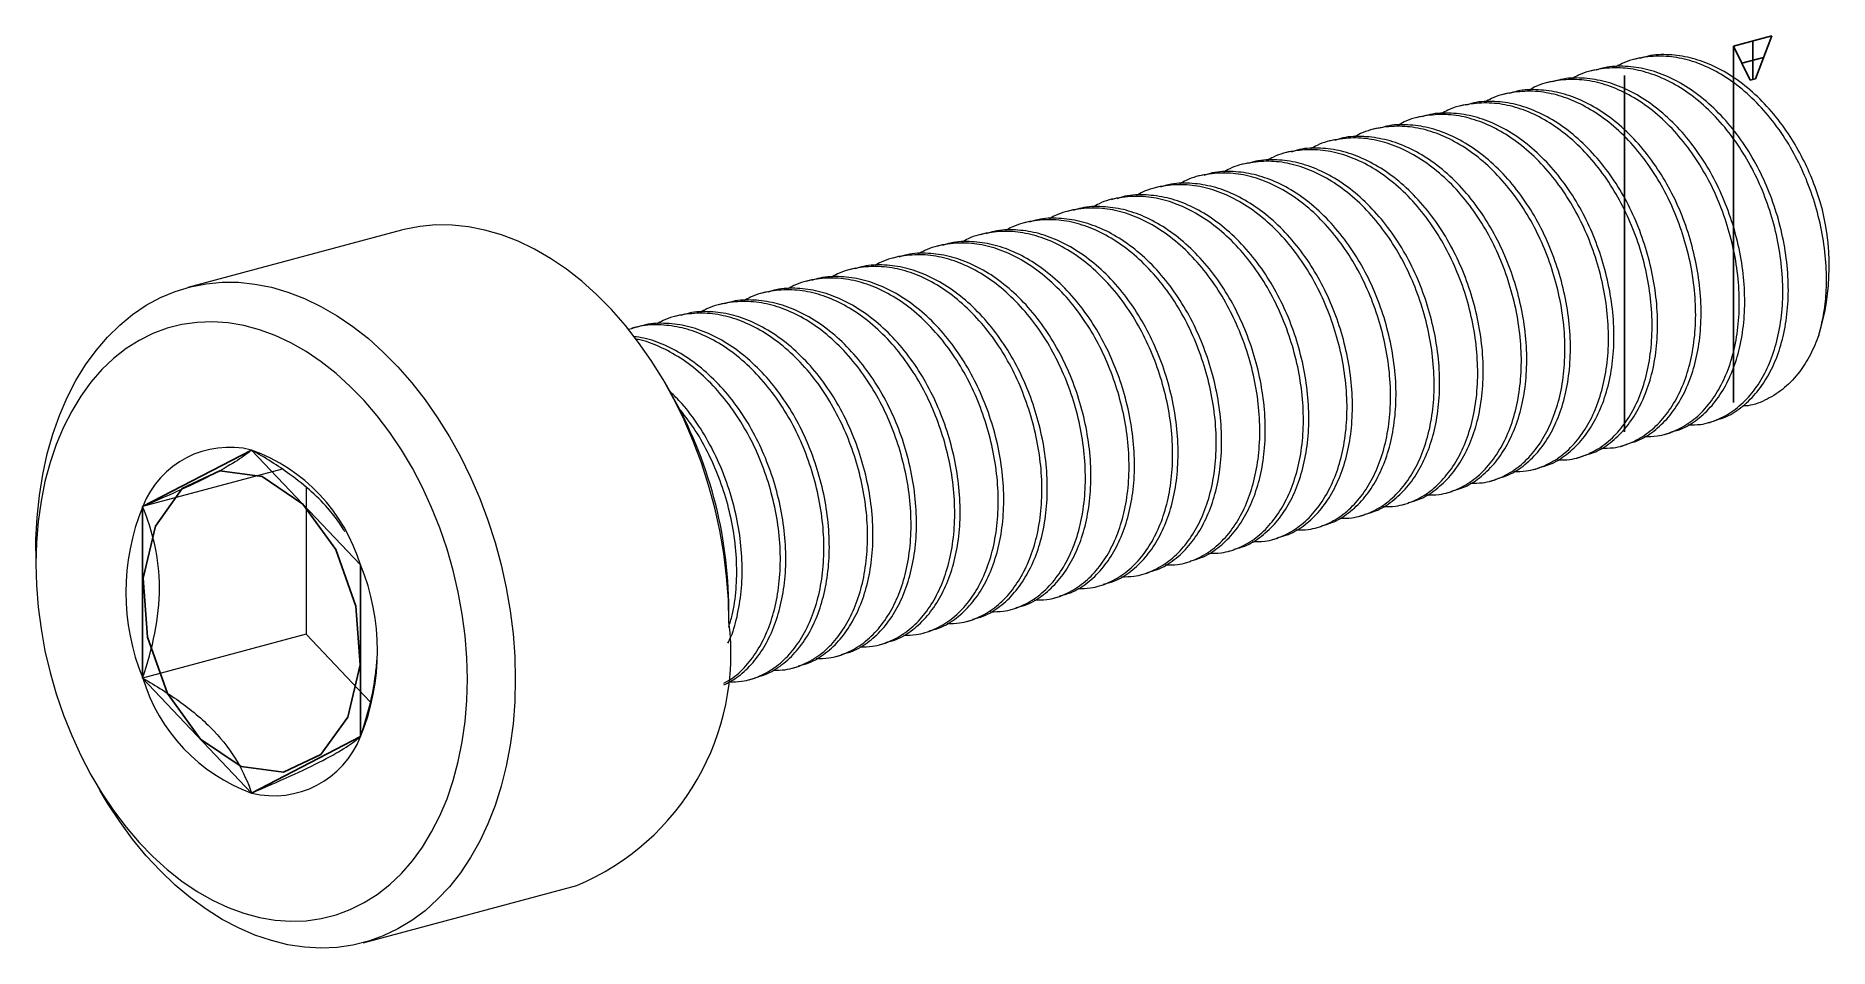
# Model space of a CAD drawing. Header units: millimetres. Extents: x -13.8 to 0.8, y -5.9 to 1.5.
import ezdxf

# ---------------------------------------------------------------- set-up
doc = ezdxf.new("R2010")
doc.units = ezdxf.units.MM
doc.linetypes.add('CENTERX2', pattern=[20.32, 12.7, -2.54, 2.54, -2.54])

msp = doc.modelspace()

# ---------------------------------------------------------------- linework, layer by layer
at = {"color": 7, "linetype": 'Continuous'}
for p, q in [((0.309, 1.528), (0, 1.445)), ((0.309, 1.528), (0.177, 1.18)), ((0.133, 1.168), (0, 1.445)), ((0.177, 1.18), (0.133, 1.168)), ((-12.021, -1.83), (-12.905, -2.288)), ((-11.137, -2.762), (-12.021, -1.83)), ((-12.905, -2.288), (-12.905, -3.679)), ((-11.137, -4.153), (-11.137, -2.762)), ((-12.905, -3.679), (-12.021, -4.611)), ((-12.021, -4.611), (-11.137, -4.153))]:
    msp.add_line(p, q, dxfattribs=at)
at = {"color": 7, "linetype": 'CENTERX2'}
for p, q in [((0.155, 1.487), (0.155, 1.174)), ((0, 1.445), (0, -1.445)), ((0.243, 1.354), (0.066, 1.306)), ((-0.884, 1.208), (-0.884, -1.682))]:
    msp.add_line(p, q, dxfattribs=at)
at = {"color": 7, "linetype": 'Continuous', "lineweight": 15}
for p, q in [((-0.762, 1.349), (-0.807, 1.337)), ((-1.116, 1.254), (-1.16, 1.242)), ((-1.823, 1.064), (-1.867, 1.053)), ((-1.47, 1.159), (-1.514, 1.147)), ((-2.53, 0.875), (-2.574, 0.863)), ((-2.177, 0.97), (-2.221, 0.958)), ((-2.884, 0.78), (-2.928, 0.768)), ((-3.591, 0.591), (-3.635, 0.579)), ((-3.237, 0.686), (-3.282, 0.674)), ((-3.944, 0.496), (-3.989, 0.484)), ((-4.652, 0.307), (-4.696, 0.295)), ((-4.298, 0.401), (-4.342, 0.39)), ((-5.005, 0.212), (-5.049, 0.2)), ((-5.712, 0.023), (-5.756, 0.011)), ((-5.359, 0.117), (-5.403, 0.105)), ((-10.806, -0.048), (-12.538, -0.512)), ((-6.066, -0.072), (-6.11, -0.084)), ((-6.773, -0.262), (-6.817, -0.273)), ((-6.419, -0.167), (-6.464, -0.179)), ((-7.126, -0.356), (-7.171, -0.368)), ((-7.834, -0.546), (-7.878, -0.558)), ((-7.48, -0.451), (-7.524, -0.463)), ((-8.187, -0.641), (-8.231, -0.652)), ((-8.894, -0.83), (-8.938, -0.842)), ((-8.541, -0.735), (-8.585, -0.747)), ((-8.618, -1.371), (-8.67, -1.281)), ((-0.207, -1.608), (-0.163, -1.597)), ((-0.561, -1.703), (-0.516, -1.691)), ((-1.268, -1.893), (-1.224, -1.881)), ((-0.914, -1.798), (-0.87, -1.786)), ((-11.773, -1.985), (-12.905, -2.288)), ((-1.621, -1.987), (-1.577, -1.975)), ((-11.579, -2.134), (-11.579, -3.324)), ((-2.328, -2.177), (-2.284, -2.165)), ((-1.975, -2.082), (-1.931, -2.07)), ((-2.682, -2.271), (-2.638, -2.26)), ((-3.389, -2.461), (-3.345, -2.449)), ((-3.036, -2.366), (-2.991, -2.354)), ((-3.743, -2.556), (-3.698, -2.544)), ((-13.771, -2.647), (-13.771, -2.752)), ((-4.45, -2.745), (-4.406, -2.733)), ((-4.096, -2.65), (-4.052, -2.638)), ((-4.803, -2.84), (-4.759, -2.828)), ((-5.51, -3.029), (-5.466, -3.017)), ((-5.157, -2.934), (-5.113, -2.923)), ((-8.149, -3.225), (-8.149, -3.121)), ((-5.864, -3.124), (-5.82, -3.112)), ((-11.579, -3.324), (-12.905, -3.679)), ((-11.579, -3.324), (-11.059, -3.872)), ((-6.571, -3.313), (-6.527, -3.302)), ((-6.217, -3.219), (-6.173, -3.207)), ((-6.925, -3.408), (-6.88, -3.396)), ((-7.632, -3.598), (-7.588, -3.586)), ((-7.278, -3.503), (-7.234, -3.491)), ((-7.985, -3.692), (-7.941, -3.68)), ((-13.302, -4.502), (-13.25, -4.592)), ((-11.115, -5.825), (-9.382, -5.361))]:
    msp.add_line(p, q, dxfattribs=at)
at = {"color": 7, "linetype": 'Continuous', "lineweight": 15, "flags": 128}
for points in [[(-8.149, -3.225), (-8.154, -3.041), (-8.168, -2.856), (-8.191, -2.669), (-8.223, -2.483), (-8.264, -2.298), (-8.314, -2.115), (-8.372, -1.934), (-8.439, -1.758), (-8.513, -1.585), (-8.595, -1.418), (-8.684, -1.258), (-8.78, -1.104), (-8.882, -0.958), (-8.989, -0.82), (-9.102, -0.691), (-9.22, -0.571), (-9.342, -0.462), (-9.468, -0.364), (-9.596, -0.277), (-9.727, -0.201), (-9.86, -0.137), (-9.993, -0.085), (-10.128, -0.046), (-10.262, -0.02), (-10.395, -0.006), (-10.527, -0.005), (-10.656, -0.017), (-10.783, -0.042), (-10.806, -0.048)], [(-13.771, -2.647), (-13.77, -2.556), (-13.76, -2.376), (-13.742, -2.2), (-13.714, -2.029), (-13.678, -1.862), (-13.632, -1.702), (-13.578, -1.549), (-13.516, -1.404), (-13.446, -1.267), (-13.367, -1.14), (-13.282, -1.022), (-13.189, -0.914), (-13.091, -0.817), (-12.986, -0.731), (-12.875, -0.656), (-12.76, -0.594), (-12.64, -0.544), (-12.516, -0.506), (-12.389, -0.482), (-12.259, -0.469), (-12.127, -0.47), (-11.994, -0.484), (-11.86, -0.51), (-11.726, -0.549), (-11.592, -0.601), (-11.459, -0.665), (-11.328, -0.741), (-11.2, -0.828), (-11.074, -0.926), (-10.953, -1.036), (-10.835, -1.155), (-10.722, -1.284), (-10.614, -1.422), (-10.512, -1.568), (-10.416, -1.722), (-10.327, -1.883), (-10.245, -2.05), (-10.171, -2.222), (-10.105, -2.398), (-10.046, -2.579), (-9.997, -2.762), (-9.956, -2.947), (-9.923, -3.133), (-9.9, -3.32), (-9.886, -3.505), (-9.882, -3.689), (-9.882, -3.689)], [(-10.271, -3.689), (-10.275, -3.514), (-10.289, -3.337), (-10.313, -3.16), (-10.345, -2.983), (-10.386, -2.807), (-10.436, -2.633), (-10.495, -2.462), (-10.561, -2.296), (-10.636, -2.134), (-10.717, -1.978), (-10.806, -1.829), (-10.901, -1.688), (-11.003, -1.554), (-11.109, -1.429), (-11.221, -1.314), (-11.336, -1.209), (-11.456, -1.115), (-11.578, -1.032), (-11.703, -0.961), (-11.829, -0.902), (-11.957, -0.855), (-12.085, -0.82), (-12.212, -0.799), (-12.339, -0.79), (-12.463, -0.795), (-12.586, -0.812), (-12.705, -0.843), (-12.821, -0.885), (-12.933, -0.941), (-13.039, -1.008), (-13.14, -1.088), (-13.236, -1.178), (-13.324, -1.28), (-13.406, -1.392), (-13.48, -1.514), (-13.547, -1.645), (-13.605, -1.784), (-13.655, -1.931), (-13.697, -2.085), (-13.729, -2.244), (-13.752, -2.409), (-13.766, -2.579), (-13.771, -2.752), (-13.766, -2.927), (-13.752, -3.104), (-13.729, -3.281), (-13.697, -3.458), (-13.655, -3.634), (-13.605, -3.808), (-13.547, -3.979), (-13.48, -4.145), (-13.406, -4.307), (-13.324, -4.463), (-13.236, -4.612), (-13.14, -4.753), (-13.039, -4.887), (-12.933, -5.012), (-12.821, -5.127), (-12.705, -5.232), (-12.586, -5.326), (-12.463, -5.409), (-12.339, -5.48), (-12.212, -5.539), (-12.085, -5.586), (-11.957, -5.621), (-11.829, -5.642), (-11.703, -5.651), (-11.578, -5.646), (-11.456, -5.629), (-11.336, -5.598), (-11.221, -5.556), (-11.109, -5.5), (-11.003, -5.433), (-10.901, -5.353), (-10.806, -5.263), (-10.717, -5.161), (-10.636, -5.049), (-10.561, -4.927), (-10.495, -4.796), (-10.436, -4.657), (-10.386, -4.51), (-10.345, -4.356), (-10.313, -4.197), (-10.289, -4.032), (-10.275, -3.862), (-10.271, -3.689)], [(-9.882, -3.689), (-9.886, -3.871), (-9.9, -4.049), (-9.923, -4.223), (-9.956, -4.392), (-9.997, -4.555), (-10.046, -4.712), (-10.105, -4.861), (-10.171, -5.002), (-10.245, -5.134), (-10.327, -5.257), (-10.416, -5.371), (-10.512, -5.473), (-10.614, -5.565), (-10.722, -5.645), (-10.835, -5.713), (-10.953, -5.769), (-11.074, -5.813), (-11.2, -5.844), (-11.328, -5.863), (-11.459, -5.869), (-11.592, -5.861), (-11.726, -5.841), (-11.86, -5.808), (-11.994, -5.763), (-12.127, -5.705), (-12.259, -5.636), (-12.389, -5.554), (-12.516, -5.461), (-12.64, -5.357), (-12.76, -5.243), (-12.875, -5.119), (-12.986, -4.985), (-13.091, -4.843), (-13.189, -4.693), (-13.25, -4.592)]]:
    msp.add_lwpolyline(points, dxfattribs=at)
at = {"color": 7, "linetype": 'CENTERX2', "flags": 128}
msp.add_lwpolyline([(-11.176, -3.095), (-11.339, -2.637), (-11.606, -2.268), (-11.936, -2.044), (-12.279, -2), (-12.583, -2.141), (-12.801, -2.446), (-12.901, -2.869), (-12.866, -3.346), (-12.703, -3.804), (-12.436, -4.173), (-12.106, -4.397), (-11.762, -4.441), (-11.459, -4.3), (-11.24, -3.995), (-11.141, -3.572), (-11.176, -3.095)], dxfattribs=at)
at = {"color": 7, "linetype": 'Continuous', "lineweight": 15}
for centre, radius, start, end in [((-1.139, -0.34), 1.914, 343.0475, 15.8629), ((-11.7, -3.135), 3.55, 0.217, 29.7789), ((-12.201, -2.563), 0.755, 76.1863, 158.6486), ((-12.51, -3.178), 1.434, 16.8776, 70.0801), ((-11.204, -2.984), 1.837, 157.7615, 202.2385), ((-12.837, -3.457), 1.837, 337.7615, 22.2385), ((-10.172, -3.481), 2.039, 292.7928, 7.2057), ((-11.532, -3.263), 1.434, 196.8776, 250.0801), ((-11.84, -3.878), 0.755, 256.1863, 338.6486)]:
    msp.add_arc(centre, radius, start, end, dxfattribs=at)
for points, knots in [([(0.691, -0.898), (0.705, -0.844), (0.733, -0.735), (0.753, -0.556), (0.755, -0.356), (0.733, -0.136), (0.684, 0.094), (0.612, 0.316), (0.519, 0.527), (0.403, 0.726), (0.266, 0.907), (0.111, 1.065), (-0.055, 1.192), (-0.226, 1.286), (-0.398, 1.344), (-0.57, 1.369), (-0.74, 1.356), (-0.871, 1.324), (-0.939, 1.285), (-0.957, 1.275)], [0, 0, 0, 0, 0.052371, 0.105679, 0.159468, 0.223832, 0.287376, 0.349339, 0.41015, 0.472719, 0.536625, 0.601082, 0.665262, 0.728359, 0.789645, 0.850931, 0.914028, 0.978208, 1, 1, 1, 1]), ([(0.702, 0.183), (0.68, 0.248), (0.637, 0.376), (0.55, 0.561), (0.442, 0.744), (0.31, 0.919), (0.155, 1.077), (-0.011, 1.204), (-0.182, 1.297), (-0.354, 1.356), (-0.525, 1.379), (-0.663, 1.376), (-0.739, 1.351), (-0.761, 1.344)], [0, 0, 0, 0, 0.086306, 0.171997, 0.260086, 0.361289, 0.463364, 0.565001, 0.664921, 0.761974, 0.859028, 0.958948, 1, 1, 1, 1]), ([(-0.723, -1.72), (-0.689, -1.72), (-0.602, -1.72), (-0.472, -1.678), (-0.336, -1.599), (-0.217, -1.486), (-0.119, -1.345), (-0.041, -1.179), (0.014, -0.991), (0.045, -0.782), (0.049, -0.558), (0.026, -0.326), (-0.023, -0.095), (-0.095, 0.126), (-0.188, 0.338), (-0.304, 0.536), (-0.441, 0.718), (-0.596, 0.876), (-0.762, 1.003), (-0.933, 1.096), (-1.105, 1.155), (-1.277, 1.18), (-1.447, 1.167), (-1.578, 1.135), (-1.647, 1.095), (-1.664, 1.085)], [0, 0, 0, 0, 0.030172, 0.076404, 0.122836, 0.168871, 0.213942, 0.257747, 0.302382, 0.348156, 0.394522, 0.440887, 0.486661, 0.531296, 0.575101, 0.620172, 0.666207, 0.712639, 0.758871, 0.804323, 0.848471, 0.892618, 0.93807, 0.984302, 1, 1, 1, 1]), ([(-0.518, -1.687), (-0.488, -1.679), (-0.408, -1.659), (-0.292, -1.586), (-0.173, -1.474), (-0.075, -1.333), (0.003, -1.167), (0.058, -0.98), (0.089, -0.771), (0.093, -0.546), (0.07, -0.314), (0.021, -0.083), (-0.051, 0.138), (-0.144, 0.35), (-0.26, 0.548), (-0.397, 0.73), (-0.552, 0.887), (-0.718, 1.015), (-0.889, 1.108), (-1.061, 1.167), (-1.232, 1.19), (-1.37, 1.186), (-1.446, 1.162), (-1.468, 1.155)], [0, 0, 0, 0, 0.030355, 0.081497, 0.132201, 0.181845, 0.230094, 0.279257, 0.329675, 0.380743, 0.431812, 0.482229, 0.531393, 0.579642, 0.629285, 0.67999, 0.731132, 0.782055, 0.832117, 0.880743, 0.929369, 0.979432, 1, 1, 1, 1]), ([(-0.37, -1.626), (-0.335, -1.626), (-0.249, -1.626), (-0.118, -1.583), (0.017, -1.504), (0.136, -1.391), (0.235, -1.25), (0.312, -1.084), (0.367, -0.897), (0.398, -0.688), (0.402, -0.463), (0.379, -0.231), (0.33, -0.001), (0.258, 0.221), (0.165, 0.432), (0.049, 0.631), (-0.088, 0.813), (-0.242, 0.97), (-0.408, 1.098), (-0.58, 1.191), (-0.751, 1.249), (-0.923, 1.275), (-1.094, 1.262), (-1.225, 1.23), (-1.293, 1.19), (-1.31, 1.18)], [0, 0, 0, 0, 0.030172, 0.076404, 0.122836, 0.168871, 0.213942, 0.257747, 0.302382, 0.348156, 0.394522, 0.440887, 0.486661, 0.531296, 0.575101, 0.620172, 0.666207, 0.712639, 0.758871, 0.804323, 0.848471, 0.892618, 0.93807, 0.984302, 1, 1, 1, 1]), ([(-0.164, -1.592), (-0.134, -1.585), (-0.055, -1.565), (0.061, -1.491), (0.18, -1.379), (0.279, -1.238), (0.356, -1.073), (0.412, -0.885), (0.442, -0.676), (0.447, -0.451), (0.423, -0.219), (0.375, 0.011), (0.303, 0.233), (0.209, 0.444), (0.094, 0.643), (-0.044, 0.825), (-0.198, 0.982), (-0.364, 1.109), (-0.535, 1.203), (-0.707, 1.262), (-0.878, 1.285), (-1.016, 1.281), (-1.093, 1.257), (-1.115, 1.249)], [0, 0, 0, 0, 0.030355, 0.081497, 0.132201, 0.181845, 0.230094, 0.279257, 0.329675, 0.380743, 0.431812, 0.482229, 0.531393, 0.579642, 0.629285, 0.67999, 0.731132, 0.782055, 0.832117, 0.880743, 0.929369, 0.979432, 1, 1, 1, 1]), ([(-1.077, -1.815), (-1.043, -1.815), (-0.956, -1.815), (-0.825, -1.773), (-0.69, -1.694), (-0.571, -1.58), (-0.473, -1.439), (-0.395, -1.274), (-0.34, -1.086), (-0.309, -0.877), (-0.305, -0.652), (-0.328, -0.42), (-0.377, -0.19), (-0.449, 0.032), (-0.542, 0.243), (-0.658, 0.441), (-0.795, 0.623), (-0.949, 0.781), (-1.116, 0.908), (-1.287, 1.001), (-1.458, 1.06), (-1.63, 1.085), (-1.801, 1.072), (-1.932, 1.04), (-2, 1.001), (-2.017, 0.991)], [0, 0, 0, 0, 0.030172, 0.076404, 0.122836, 0.168871, 0.213942, 0.257747, 0.302382, 0.348156, 0.394522, 0.440887, 0.486661, 0.531296, 0.575101, 0.620172, 0.666207, 0.712639, 0.758871, 0.804323, 0.848471, 0.892618, 0.93807, 0.984302, 1, 1, 1, 1]), ([(-0.871, -1.782), (-0.842, -1.774), (-0.762, -1.754), (-0.646, -1.681), (-0.527, -1.569), (-0.428, -1.427), (-0.351, -1.262), (-0.296, -1.074), (-0.265, -0.865), (-0.261, -0.641), (-0.284, -0.409), (-0.333, -0.178), (-0.404, 0.044), (-0.498, 0.255), (-0.614, 0.453), (-0.751, 0.635), (-0.905, 0.793), (-1.071, 0.92), (-1.242, 1.013), (-1.414, 1.072), (-1.586, 1.095), (-1.723, 1.092), (-1.8, 1.067), (-1.822, 1.06)], [0, 0, 0, 0, 0.030355, 0.081497, 0.132201, 0.181845, 0.230094, 0.279257, 0.329675, 0.380743, 0.431812, 0.482229, 0.531393, 0.579642, 0.629285, 0.67999, 0.731132, 0.782055, 0.832117, 0.880743, 0.929369, 0.979432, 1, 1, 1, 1]), ([(-1.784, -2.004), (-1.75, -2.004), (-1.663, -2.004), (-1.533, -1.962), (-1.397, -1.883), (-1.278, -1.77), (-1.18, -1.629), (-1.102, -1.463), (-1.047, -1.276), (-1.016, -1.067), (-1.012, -0.842), (-1.035, -0.61), (-1.084, -0.379), (-1.156, -0.158), (-1.249, 0.054), (-1.365, 0.252), (-1.502, 0.434), (-1.657, 0.591), (-1.823, 0.719), (-1.994, 0.812), (-2.165, 0.871), (-2.337, 0.896), (-2.508, 0.883), (-2.639, 0.851), (-2.707, 0.811), (-2.724, 0.801)], [0, 0, 0, 0, 0.0301716, 0.076404, 0.1228358, 0.1688706, 0.2139419, 0.2577471, 0.3023825, 0.3481563, 0.3945215, 0.4408867, 0.4866605, 0.5312959, 0.5751011, 0.6201724, 0.6662072, 0.712639, 0.7588715, 0.8043233, 0.8484707, 0.8926182, 0.93807, 0.9843024, 1, 1, 1, 1]), ([(-1.578, -1.971), (-1.549, -1.964), (-1.469, -1.944), (-1.353, -1.87), (-1.234, -1.758), (-1.136, -1.617), (-1.058, -1.452), (-1.003, -1.264), (-0.972, -1.055), (-0.968, -0.83), (-0.991, -0.598), (-1.04, -0.368), (-1.112, -0.146), (-1.205, 0.065), (-1.321, 0.264), (-1.458, 0.446), (-1.612, 0.603), (-1.778, 0.731), (-1.95, 0.824), (-2.121, 0.883), (-2.293, 0.906), (-2.431, 0.902), (-2.507, 0.878), (-2.529, 0.871)], [0, 0, 0, 0, 0.030355, 0.081497, 0.132201, 0.181845, 0.230094, 0.279257, 0.329675, 0.380743, 0.431812, 0.482229, 0.531393, 0.579642, 0.629285, 0.67999, 0.731132, 0.782055, 0.832117, 0.880743, 0.929369, 0.979432, 1, 1, 1, 1]), ([(-1.43, -1.91), (-1.396, -1.91), (-1.309, -1.91), (-1.179, -1.867), (-1.043, -1.789), (-0.924, -1.675), (-0.826, -1.534), (-0.748, -1.369), (-0.693, -1.181), (-0.663, -0.972), (-0.658, -0.747), (-0.681, -0.515), (-0.73, -0.285), (-0.802, -0.063), (-0.896, 0.148), (-1.011, 0.347), (-1.148, 0.528), (-1.303, 0.686), (-1.469, 0.813), (-1.64, 0.907), (-1.812, 0.965), (-1.984, 0.99), (-2.154, 0.977), (-2.286, 0.946), (-2.354, 0.906), (-2.371, 0.896)], [0, 0, 0, 0, 0.030172, 0.076404, 0.122836, 0.168871, 0.213942, 0.257747, 0.302382, 0.348156, 0.394522, 0.440887, 0.486661, 0.531296, 0.575101, 0.620172, 0.666207, 0.712639, 0.758871, 0.804323, 0.848471, 0.892618, 0.93807, 0.984302, 1, 1, 1, 1]), ([(-1.225, -1.876), (-1.195, -1.869), (-1.115, -1.849), (-0.999, -1.776), (-0.88, -1.664), (-0.782, -1.522), (-0.704, -1.357), (-0.649, -1.169), (-0.618, -0.96), (-0.614, -0.735), (-0.637, -0.503), (-0.686, -0.273), (-0.758, -0.051), (-0.851, 0.16), (-0.967, 0.359), (-1.104, 0.54), (-1.259, 0.698), (-1.425, 0.825), (-1.596, 0.918), (-1.768, 0.978), (-1.939, 1), (-2.077, 0.997), (-2.153, 0.972), (-2.175, 0.965)], [0, 0, 0, 0, 0.030355, 0.081497, 0.132201, 0.181845, 0.230094, 0.279257, 0.329675, 0.380743, 0.431812, 0.482229, 0.531393, 0.579642, 0.629285, 0.67999, 0.731132, 0.782055, 0.832117, 0.880743, 0.929369, 0.979432, 1, 1, 1, 1]), ([(-2.137, -2.099), (-2.103, -2.099), (-2.017, -2.099), (-1.886, -2.057), (-1.75, -1.978), (-1.632, -1.865), (-1.533, -1.724), (-1.456, -1.558), (-1.4, -1.37), (-1.37, -1.161), (-1.365, -0.937), (-1.388, -0.705), (-1.437, -0.474), (-1.509, -0.252), (-1.603, -0.041), (-1.718, 0.157), (-1.856, 0.339), (-2.01, 0.497), (-2.176, 0.624), (-2.347, 0.717), (-2.519, 0.776), (-2.691, 0.801), (-2.861, 0.788), (-2.993, 0.756), (-3.061, 0.717), (-3.078, 0.706)], [0, 0, 0, 0, 0.030172, 0.076404, 0.122836, 0.168871, 0.213942, 0.257747, 0.302382, 0.348156, 0.394522, 0.440887, 0.486661, 0.531296, 0.575101, 0.620172, 0.666207, 0.712639, 0.758871, 0.804323, 0.848471, 0.892618, 0.93807, 0.984302, 1, 1, 1, 1]), ([(-1.932, -2.066), (-1.902, -2.058), (-1.823, -2.038), (-1.706, -1.965), (-1.587, -1.853), (-1.489, -1.712), (-1.411, -1.546), (-1.356, -1.358), (-1.325, -1.149), (-1.321, -0.925), (-1.344, -0.693), (-1.393, -0.462), (-1.465, -0.241), (-1.558, -0.029), (-1.674, 0.169), (-1.811, 0.351), (-1.966, 0.509), (-2.132, 0.636), (-2.303, 0.729), (-2.475, 0.788), (-2.646, 0.811), (-2.784, 0.808), (-2.86, 0.783), (-2.883, 0.776)], [0, 0, 0, 0, 0.030355, 0.081497, 0.132201, 0.181845, 0.230094, 0.279257, 0.329675, 0.380743, 0.431812, 0.482229, 0.531393, 0.579642, 0.629285, 0.67999, 0.731132, 0.782055, 0.832117, 0.880743, 0.929369, 0.979432, 1, 1, 1, 1]), ([(-2.845, -2.289), (-2.81, -2.289), (-2.724, -2.289), (-2.593, -2.246), (-2.457, -2.168), (-2.339, -2.054), (-2.24, -1.913), (-2.163, -1.748), (-2.108, -1.56), (-2.077, -1.351), (-2.073, -1.126), (-2.096, -0.894), (-2.144, -0.664), (-2.216, -0.442), (-2.31, -0.231), (-2.426, -0.032), (-2.563, 0.15), (-2.717, 0.307), (-2.883, 0.435), (-3.054, 0.528), (-3.226, 0.586), (-3.398, 0.611), (-3.568, 0.599), (-3.7, 0.567), (-3.768, 0.527), (-3.785, 0.517)], [0, 0, 0, 0, 0.030172, 0.076404, 0.122836, 0.168871, 0.213942, 0.257747, 0.302382, 0.348156, 0.394522, 0.440887, 0.486661, 0.531296, 0.575101, 0.620172, 0.666207, 0.712639, 0.758871, 0.804323, 0.848471, 0.892618, 0.93807, 0.984302, 1, 1, 1, 1]), ([(-2.639, -2.255), (-2.609, -2.248), (-2.53, -2.228), (-2.414, -2.154), (-2.294, -2.042), (-2.196, -1.901), (-2.118, -1.736), (-2.063, -1.548), (-2.033, -1.339), (-2.028, -1.114), (-2.051, -0.882), (-2.1, -0.652), (-2.172, -0.43), (-2.266, -0.219), (-2.381, -0.02), (-2.518, 0.161), (-2.673, 0.319), (-2.839, 0.446), (-3.01, 0.539), (-3.182, 0.599), (-3.353, 0.622), (-3.491, 0.618), (-3.567, 0.594), (-3.59, 0.586)], [0, 0, 0, 0, 0.030355, 0.081497, 0.132201, 0.181845, 0.230094, 0.279257, 0.329675, 0.380743, 0.431812, 0.482229, 0.531393, 0.579642, 0.629285, 0.67999, 0.731132, 0.782055, 0.832117, 0.880743, 0.929369, 0.979432, 1, 1, 1, 1]), ([(-2.491, -2.194), (-2.457, -2.194), (-2.37, -2.194), (-2.24, -2.152), (-2.104, -2.073), (-1.985, -1.959), (-1.887, -1.818), (-1.809, -1.653), (-1.754, -1.465), (-1.723, -1.256), (-1.719, -1.031), (-1.742, -0.799), (-1.791, -0.569), (-1.863, -0.347), (-1.956, -0.136), (-2.072, 0.063), (-2.209, 0.244), (-2.364, 0.402), (-2.53, 0.529), (-2.701, 0.622), (-2.873, 0.681), (-3.044, 0.706), (-3.215, 0.693), (-3.346, 0.661), (-3.414, 0.622), (-3.432, 0.612)], [0, 0, 0, 0, 0.030172, 0.076404, 0.122836, 0.168871, 0.213942, 0.257747, 0.302382, 0.348156, 0.394522, 0.440887, 0.486661, 0.531296, 0.575101, 0.620172, 0.666207, 0.712639, 0.758871, 0.804323, 0.848471, 0.892618, 0.93807, 0.984302, 1, 1, 1, 1]), ([(-2.285, -2.16), (-2.256, -2.153), (-2.176, -2.133), (-2.06, -2.06), (-1.941, -1.948), (-1.843, -1.806), (-1.765, -1.641), (-1.71, -1.453), (-1.679, -1.244), (-1.675, -1.019), (-1.698, -0.787), (-1.747, -0.557), (-1.819, -0.335), (-1.912, -0.124), (-2.028, 0.074), (-2.165, 0.256), (-2.319, 0.414), (-2.486, 0.541), (-2.657, 0.634), (-2.829, 0.693), (-3, 0.716), (-3.138, 0.713), (-3.214, 0.688), (-3.236, 0.681)], [0, 0, 0, 0, 0.0303546, 0.0814967, 0.1322014, 0.181845, 0.230094, 0.2792574, 0.3296748, 0.3807434, 0.4318121, 0.4822295, 0.5313929, 0.5796419, 0.6292855, 0.6799902, 0.7311323, 0.7820548, 0.8321175, 0.8807434, 0.9293694, 0.9794321, 1, 1, 1, 1]), ([(-3.198, -2.383), (-3.164, -2.383), (-3.077, -2.383), (-2.947, -2.341), (-2.811, -2.262), (-2.692, -2.149), (-2.594, -2.008), (-2.516, -1.842), (-2.461, -1.654), (-2.43, -1.445), (-2.426, -1.221), (-2.449, -0.989), (-2.498, -0.758), (-2.57, -0.537), (-2.663, -0.325), (-2.779, -0.127), (-2.916, 0.055), (-3.071, 0.213), (-3.237, 0.34), (-3.408, 0.433), (-3.58, 0.492), (-3.752, 0.517), (-3.922, 0.504), (-4.053, 0.472), (-4.121, 0.432), (-4.139, 0.422)], [0, 0, 0, 0, 0.030172, 0.076404, 0.122836, 0.168871, 0.213942, 0.257747, 0.302382, 0.348156, 0.394522, 0.440887, 0.486661, 0.531296, 0.575101, 0.620172, 0.666207, 0.712639, 0.758871, 0.804323, 0.848471, 0.892618, 0.93807, 0.984302, 1, 1, 1, 1]), ([(-2.993, -2.35), (-2.963, -2.342), (-2.883, -2.322), (-2.767, -2.249), (-2.648, -2.137), (-2.55, -1.996), (-2.472, -1.83), (-2.417, -1.643), (-2.386, -1.434), (-2.382, -1.209), (-2.405, -0.977), (-2.454, -0.747), (-2.526, -0.525), (-2.619, -0.313), (-2.735, -0.115), (-2.872, 0.067), (-3.027, 0.224), (-3.193, 0.352), (-3.364, 0.445), (-3.536, 0.504), (-3.707, 0.527), (-3.845, 0.523), (-3.921, 0.499), (-3.943, 0.492)], [0, 0, 0, 0, 0.030355, 0.081497, 0.132201, 0.181845, 0.230094, 0.279257, 0.329675, 0.380743, 0.431812, 0.482229, 0.531393, 0.579642, 0.629285, 0.67999, 0.731132, 0.782055, 0.832117, 0.880743, 0.929369, 0.979432, 1, 1, 1, 1]), ([(-3.905, -2.573), (-3.871, -2.573), (-3.784, -2.573), (-3.654, -2.53), (-3.518, -2.452), (-3.399, -2.338), (-3.301, -2.197), (-3.223, -2.032), (-3.168, -1.844), (-3.137, -1.635), (-3.133, -1.41), (-3.156, -1.178), (-3.205, -0.948), (-3.277, -0.726), (-3.37, -0.515), (-3.486, -0.316), (-3.623, -0.135), (-3.778, 0.023), (-3.944, 0.15), (-4.115, 0.244), (-4.287, 0.302), (-4.459, 0.327), (-4.629, 0.314), (-4.76, 0.282), (-4.829, 0.243), (-4.846, 0.233)], [0, 0, 0, 0, 0.030172, 0.076404, 0.122836, 0.168871, 0.213942, 0.257747, 0.302382, 0.348156, 0.394522, 0.440887, 0.486661, 0.531296, 0.575101, 0.620172, 0.666207, 0.712639, 0.758871, 0.804323, 0.848471, 0.892618, 0.93807, 0.984302, 1, 1, 1, 1]), ([(-3.7, -2.539), (-3.67, -2.532), (-3.59, -2.512), (-3.474, -2.439), (-3.355, -2.327), (-3.257, -2.185), (-3.179, -2.02), (-3.124, -1.832), (-3.093, -1.623), (-3.089, -1.398), (-3.112, -1.166), (-3.161, -0.936), (-3.233, -0.714), (-3.326, -0.503), (-3.442, -0.304), (-3.579, -0.123), (-3.734, 0.035), (-3.9, 0.162), (-4.071, 0.255), (-4.243, 0.315), (-4.414, 0.337), (-4.552, 0.334), (-4.628, 0.309), (-4.65, 0.302)], [0, 0, 0, 0, 0.030355, 0.081497, 0.132201, 0.181845, 0.230094, 0.279257, 0.329675, 0.380743, 0.431812, 0.482229, 0.531393, 0.579642, 0.629285, 0.67999, 0.731132, 0.782055, 0.832117, 0.880743, 0.929369, 0.979432, 1, 1, 1, 1]), ([(-3.552, -2.478), (-3.517, -2.478), (-3.431, -2.478), (-3.3, -2.436), (-3.164, -2.357), (-3.046, -2.243), (-2.947, -2.102), (-2.87, -1.937), (-2.815, -1.749), (-2.784, -1.54), (-2.78, -1.315), (-2.803, -1.083), (-2.852, -0.853), (-2.924, -0.631), (-3.017, -0.42), (-3.133, -0.222), (-3.27, -0.04), (-3.424, 0.118), (-3.59, 0.245), (-3.762, 0.338), (-3.933, 0.397), (-4.105, 0.422), (-4.276, 0.409), (-4.407, 0.377), (-4.475, 0.338), (-4.492, 0.328)], [0, 0, 0, 0, 0.030172, 0.076404, 0.122836, 0.168871, 0.213942, 0.257747, 0.302382, 0.348156, 0.394522, 0.440887, 0.486661, 0.531296, 0.575101, 0.620172, 0.666207, 0.712639, 0.758871, 0.804323, 0.848471, 0.892618, 0.93807, 0.984302, 1, 1, 1, 1]), ([(-3.346, -2.445), (-3.316, -2.437), (-3.237, -2.417), (-3.121, -2.344), (-3.001, -2.232), (-2.903, -2.09), (-2.826, -1.925), (-2.77, -1.737), (-2.74, -1.528), (-2.735, -1.304), (-2.759, -1.072), (-2.807, -0.841), (-2.879, -0.619), (-2.973, -0.408), (-3.088, -0.21), (-3.226, -0.028), (-3.38, 0.13), (-3.546, 0.257), (-3.717, 0.35), (-3.889, 0.409), (-4.06, 0.432), (-4.198, 0.429), (-4.275, 0.404), (-4.297, 0.397)], [0, 0, 0, 0, 0.0303546, 0.0814967, 0.1322014, 0.181845, 0.230094, 0.2792574, 0.3296748, 0.3807434, 0.4318121, 0.4822295, 0.5313929, 0.5796419, 0.6292855, 0.6799902, 0.7311323, 0.7820548, 0.8321175, 0.8807434, 0.9293694, 0.9794321, 1, 1, 1, 1]), ([(-4.407, -2.729), (-4.377, -2.721), (-4.297, -2.701), (-4.181, -2.628), (-4.062, -2.516), (-3.964, -2.375), (-3.886, -2.209), (-3.831, -2.022), (-3.8, -1.812), (-3.796, -1.588), (-3.819, -1.356), (-3.868, -1.125), (-3.94, -0.904), (-4.033, -0.692), (-4.149, -0.494), (-4.286, -0.312), (-4.441, -0.155), (-4.607, -0.027), (-4.778, 0.066), (-4.95, 0.125), (-5.121, 0.148), (-5.259, 0.144), (-5.335, 0.12), (-5.357, 0.113)], [0, 0, 0, 0, 0.030355, 0.081497, 0.132201, 0.181845, 0.230094, 0.279257, 0.329675, 0.380743, 0.431812, 0.482229, 0.531393, 0.579642, 0.629285, 0.67999, 0.731132, 0.782055, 0.832117, 0.880743, 0.929369, 0.979432, 1, 1, 1, 1]), ([(-4.259, -2.668), (-4.225, -2.667), (-4.138, -2.667), (-4.007, -2.625), (-3.872, -2.546), (-3.753, -2.433), (-3.655, -2.292), (-3.577, -2.126), (-3.522, -1.939), (-3.491, -1.73), (-3.487, -1.505), (-3.51, -1.273), (-3.559, -1.043), (-3.631, -0.821), (-3.724, -0.61), (-3.84, -0.411), (-3.977, -0.229), (-4.131, -0.072), (-4.298, 0.056), (-4.469, 0.149), (-4.64, 0.207), (-4.812, 0.233), (-4.983, 0.22), (-5.114, 0.188), (-5.182, 0.148), (-5.199, 0.138)], [0, 0, 0, 0, 0.030172, 0.076404, 0.122836, 0.168871, 0.213942, 0.257747, 0.302382, 0.348156, 0.394522, 0.440887, 0.486661, 0.531296, 0.575101, 0.620172, 0.666207, 0.712639, 0.758871, 0.804323, 0.848471, 0.892618, 0.93807, 0.984302, 1, 1, 1, 1]), ([(-4.053, -2.634), (-4.024, -2.627), (-3.944, -2.607), (-3.828, -2.533), (-3.709, -2.421), (-3.61, -2.28), (-3.533, -2.115), (-3.478, -1.927), (-3.447, -1.718), (-3.443, -1.493), (-3.466, -1.261), (-3.515, -1.031), (-3.586, -0.809), (-3.68, -0.598), (-3.796, -0.399), (-3.933, -0.217), (-4.087, -0.06), (-4.253, 0.068), (-4.424, 0.161), (-4.596, 0.22), (-4.768, 0.243), (-4.905, 0.239), (-4.982, 0.215), (-5.004, 0.208)], [0, 0, 0, 0, 0.030355, 0.081497, 0.132201, 0.181845, 0.230094, 0.279257, 0.329675, 0.380743, 0.431812, 0.482229, 0.531393, 0.579642, 0.629285, 0.67999, 0.731132, 0.782055, 0.832117, 0.880743, 0.929369, 0.979432, 1, 1, 1, 1]), ([(-4.966, -2.857), (-4.932, -2.857), (-4.845, -2.857), (-4.715, -2.815), (-4.579, -2.736), (-4.46, -2.622), (-4.362, -2.481), (-4.284, -2.316), (-4.229, -2.128), (-4.198, -1.919), (-4.194, -1.694), (-4.217, -1.462), (-4.266, -1.232), (-4.338, -1.01), (-4.431, -0.799), (-4.547, -0.6), (-4.684, -0.419), (-4.839, -0.261), (-5.005, -0.134), (-5.176, -0.041), (-5.347, 0.018), (-5.519, 0.043), (-5.69, 0.03), (-5.821, -0.002), (-5.889, -0.041), (-5.906, -0.051)], [0, 0, 0, 0, 0.030172, 0.076404, 0.122836, 0.168871, 0.213942, 0.257747, 0.302382, 0.348156, 0.394522, 0.440887, 0.486661, 0.531296, 0.575101, 0.620172, 0.666207, 0.712639, 0.758871, 0.804323, 0.848471, 0.892618, 0.93807, 0.984302, 1, 1, 1, 1]), ([(-4.76, -2.823), (-4.731, -2.816), (-4.651, -2.796), (-4.535, -2.723), (-4.416, -2.611), (-4.317, -2.469), (-4.24, -2.304), (-4.185, -2.116), (-4.154, -1.907), (-4.15, -1.683), (-4.173, -1.451), (-4.222, -1.22), (-4.294, -0.998), (-4.387, -0.787), (-4.503, -0.589), (-4.64, -0.407), (-4.794, -0.249), (-4.96, -0.122), (-5.132, -0.029), (-5.303, 0.03), (-5.475, 0.053), (-5.613, 0.05), (-5.689, 0.025), (-5.711, 0.018)], [0, 0, 0, 0, 0.030355, 0.081497, 0.132201, 0.181845, 0.230094, 0.279257, 0.329675, 0.380743, 0.431812, 0.482229, 0.531393, 0.579642, 0.629285, 0.67999, 0.731132, 0.782055, 0.832117, 0.880743, 0.929369, 0.979432, 1, 1, 1, 1]), ([(-4.612, -2.762), (-4.578, -2.762), (-4.491, -2.762), (-4.361, -2.72), (-4.225, -2.641), (-4.106, -2.528), (-4.008, -2.387), (-3.93, -2.221), (-3.875, -2.033), (-3.845, -1.824), (-3.84, -1.6), (-3.863, -1.368), (-3.912, -1.137), (-3.984, -0.915), (-4.078, -0.704), (-4.193, -0.506), (-4.33, -0.324), (-4.485, -0.166), (-4.651, -0.039), (-4.822, 0.054), (-4.994, 0.113), (-5.166, 0.138), (-5.336, 0.125), (-5.468, 0.093), (-5.536, 0.053), (-5.553, 0.043)], [0, 0, 0, 0, 0.030172, 0.076404, 0.122836, 0.168871, 0.213942, 0.257747, 0.302382, 0.348156, 0.394522, 0.440887, 0.486661, 0.531296, 0.575101, 0.620172, 0.666207, 0.712639, 0.758871, 0.804323, 0.848471, 0.892618, 0.93807, 0.984302, 1, 1, 1, 1]), ([(-5.467, -3.013), (-5.438, -3.005), (-5.358, -2.985), (-5.242, -2.912), (-5.123, -2.8), (-5.025, -2.659), (-4.947, -2.493), (-4.892, -2.306), (-4.861, -2.097), (-4.857, -1.872), (-4.88, -1.64), (-4.929, -1.41), (-5.001, -1.188), (-5.094, -0.977), (-5.21, -0.778), (-5.347, -0.596), (-5.501, -0.439), (-5.668, -0.311), (-5.839, -0.218), (-6.011, -0.159), (-6.182, -0.136), (-6.32, -0.14), (-6.396, -0.164), (-6.418, -0.171)], [0, 0, 0, 0, 0.030355, 0.081497, 0.132201, 0.181845, 0.230094, 0.279257, 0.329675, 0.380743, 0.431812, 0.482229, 0.531393, 0.579642, 0.629285, 0.67999, 0.731132, 0.782055, 0.832117, 0.880743, 0.929369, 0.979432, 1, 1, 1, 1]), ([(-5.319, -2.952), (-5.285, -2.952), (-5.199, -2.952), (-5.068, -2.909), (-4.932, -2.831), (-4.814, -2.717), (-4.715, -2.576), (-4.638, -2.411), (-4.582, -2.223), (-4.552, -2.014), (-4.547, -1.789), (-4.57, -1.557), (-4.619, -1.327), (-4.691, -1.105), (-4.785, -0.894), (-4.9, -0.695), (-5.038, -0.513), (-5.192, -0.356), (-5.358, -0.229), (-5.529, -0.135), (-5.701, -0.077), (-5.873, -0.052), (-6.043, -0.064), (-6.175, -0.096), (-6.243, -0.136), (-6.26, -0.146)], [0, 0, 0, 0, 0.0301716, 0.076404, 0.1228358, 0.1688706, 0.2139419, 0.2577471, 0.3023825, 0.3481563, 0.3945215, 0.4408867, 0.4866605, 0.5312959, 0.5751011, 0.6201724, 0.6662072, 0.712639, 0.7588715, 0.8043233, 0.8484707, 0.8926182, 0.93807, 0.9843024, 1, 1, 1, 1]), ([(-5.114, -2.918), (-5.084, -2.911), (-5.005, -2.891), (-4.888, -2.817), (-4.769, -2.706), (-4.671, -2.564), (-4.593, -2.399), (-4.538, -2.211), (-4.507, -2.002), (-4.503, -1.777), (-4.526, -1.545), (-4.575, -1.315), (-4.647, -1.093), (-4.74, -0.882), (-4.856, -0.683), (-4.993, -0.502), (-5.148, -0.344), (-5.314, -0.217), (-5.485, -0.124), (-5.657, -0.064), (-5.828, -0.041), (-5.966, -0.045), (-6.042, -0.069), (-6.065, -0.077)], [0, 0, 0, 0, 0.030355, 0.081497, 0.132201, 0.181845, 0.230094, 0.279257, 0.329675, 0.380743, 0.431812, 0.482229, 0.531393, 0.579642, 0.629285, 0.67999, 0.731132, 0.782055, 0.832117, 0.880743, 0.929369, 0.979432, 1, 1, 1, 1]), ([(-6.027, -3.141), (-5.992, -3.141), (-5.906, -3.141), (-5.775, -3.099), (-5.639, -3.02), (-5.521, -2.906), (-5.422, -2.765), (-5.345, -2.6), (-5.29, -2.412), (-5.259, -2.203), (-5.255, -1.979), (-5.278, -1.747), (-5.326, -1.516), (-5.398, -1.294), (-5.492, -1.083), (-5.607, -0.885), (-5.745, -0.703), (-5.899, -0.545), (-6.065, -0.418), (-6.236, -0.325), (-6.408, -0.266), (-6.58, -0.241), (-6.75, -0.254), (-6.882, -0.286), (-6.95, -0.325), (-6.967, -0.335)], [0, 0, 0, 0, 0.0301716, 0.076404, 0.1228358, 0.1688706, 0.2139419, 0.2577471, 0.3023825, 0.3481563, 0.3945215, 0.4408867, 0.4866605, 0.5312959, 0.5751011, 0.6201724, 0.6662072, 0.712639, 0.7588715, 0.8043233, 0.8484707, 0.8926182, 0.93807, 0.9843024, 1, 1, 1, 1]), ([(-5.821, -3.108), (-5.791, -3.1), (-5.712, -3.08), (-5.595, -3.007), (-5.476, -2.895), (-5.378, -2.754), (-5.3, -2.588), (-5.245, -2.4), (-5.215, -2.191), (-5.21, -1.967), (-5.233, -1.735), (-5.282, -1.504), (-5.354, -1.282), (-5.448, -1.071), (-5.563, -0.873), (-5.7, -0.691), (-5.855, -0.533), (-6.021, -0.406), (-6.192, -0.313), (-6.364, -0.254), (-6.535, -0.231), (-6.673, -0.234), (-6.749, -0.259), (-6.772, -0.266)], [0, 0, 0, 0, 0.030355, 0.081497, 0.132201, 0.181845, 0.230094, 0.279257, 0.329675, 0.380743, 0.431812, 0.482229, 0.531393, 0.579642, 0.629285, 0.67999, 0.731132, 0.782055, 0.832117, 0.880743, 0.929369, 0.979432, 1, 1, 1, 1]), ([(-5.673, -3.046), (-5.639, -3.046), (-5.552, -3.046), (-5.422, -3.004), (-5.286, -2.925), (-5.167, -2.812), (-5.069, -2.671), (-4.991, -2.505), (-4.936, -2.318), (-4.905, -2.108), (-4.901, -1.884), (-4.924, -1.652), (-4.973, -1.421), (-5.045, -1.2), (-5.138, -0.988), (-5.254, -0.79), (-5.391, -0.608), (-5.546, -0.451), (-5.712, -0.323), (-5.883, -0.23), (-6.055, -0.171), (-6.226, -0.146), (-6.397, -0.159), (-6.528, -0.191), (-6.596, -0.231), (-6.614, -0.241)], [0, 0, 0, 0, 0.030172, 0.076404, 0.122836, 0.168871, 0.213942, 0.257747, 0.302382, 0.348156, 0.394522, 0.440887, 0.486661, 0.531296, 0.575101, 0.620172, 0.666207, 0.712639, 0.758871, 0.804323, 0.848471, 0.892618, 0.93807, 0.984302, 1, 1, 1, 1]), ([(-6.734, -3.331), (-6.699, -3.331), (-6.613, -3.33), (-6.482, -3.288), (-6.346, -3.209), (-6.228, -3.096), (-6.129, -2.955), (-6.052, -2.789), (-5.997, -2.602), (-5.966, -2.393), (-5.962, -2.168), (-5.985, -1.936), (-6.034, -1.706), (-6.106, -1.484), (-6.199, -1.273), (-6.315, -1.074), (-6.452, -0.892), (-6.606, -0.735), (-6.772, -0.607), (-6.944, -0.514), (-7.115, -0.456), (-7.287, -0.43), (-7.458, -0.443), (-7.589, -0.475), (-7.657, -0.515), (-7.674, -0.525)], [0, 0, 0, 0, 0.030172, 0.076404, 0.122836, 0.168871, 0.213942, 0.257747, 0.302382, 0.348156, 0.394522, 0.440887, 0.486661, 0.531296, 0.575101, 0.620172, 0.666207, 0.712639, 0.758871, 0.804323, 0.848471, 0.892618, 0.93807, 0.984302, 1, 1, 1, 1]), ([(-6.528, -3.297), (-6.498, -3.29), (-6.419, -3.27), (-6.303, -3.196), (-6.183, -3.084), (-6.085, -2.943), (-6.008, -2.778), (-5.952, -2.59), (-5.922, -2.381), (-5.917, -2.156), (-5.94, -1.924), (-5.989, -1.694), (-6.061, -1.472), (-6.155, -1.261), (-6.27, -1.062), (-6.408, -0.88), (-6.562, -0.723), (-6.728, -0.596), (-6.899, -0.502), (-7.071, -0.443), (-7.242, -0.42), (-7.38, -0.424), (-7.457, -0.448), (-7.479, -0.456)], [0, 0, 0, 0, 0.030355, 0.081497, 0.132201, 0.181845, 0.230094, 0.279257, 0.329675, 0.380743, 0.431812, 0.482229, 0.531393, 0.579642, 0.629285, 0.67999, 0.731132, 0.782055, 0.832117, 0.880743, 0.929369, 0.979432, 1, 1, 1, 1]), ([(-6.38, -3.236), (-6.346, -3.236), (-6.259, -3.236), (-6.129, -3.193), (-5.993, -3.115), (-5.874, -3.001), (-5.776, -2.86), (-5.698, -2.695), (-5.643, -2.507), (-5.612, -2.298), (-5.608, -2.073), (-5.631, -1.841), (-5.68, -1.611), (-5.752, -1.389), (-5.845, -1.178), (-5.961, -0.979), (-6.098, -0.798), (-6.253, -0.64), (-6.419, -0.513), (-6.59, -0.419), (-6.762, -0.361), (-6.934, -0.336), (-7.104, -0.349), (-7.235, -0.381), (-7.303, -0.42), (-7.321, -0.43)], [0, 0, 0, 0, 0.030172, 0.076404, 0.122836, 0.168871, 0.213942, 0.257747, 0.302382, 0.348156, 0.394522, 0.440887, 0.486661, 0.531296, 0.575101, 0.620172, 0.666207, 0.712639, 0.758871, 0.804323, 0.848471, 0.892618, 0.93807, 0.984302, 1, 1, 1, 1]), ([(-6.175, -3.202), (-6.145, -3.195), (-6.065, -3.175), (-5.949, -3.102), (-5.83, -2.99), (-5.732, -2.848), (-5.654, -2.683), (-5.599, -2.495), (-5.568, -2.286), (-5.564, -2.061), (-5.587, -1.829), (-5.636, -1.599), (-5.708, -1.377), (-5.801, -1.166), (-5.917, -0.968), (-6.054, -0.786), (-6.209, -0.628), (-6.375, -0.501), (-6.546, -0.408), (-6.718, -0.349), (-6.889, -0.326), (-7.027, -0.329), (-7.103, -0.354), (-7.125, -0.361)], [0, 0, 0, 0, 0.030355, 0.081497, 0.132201, 0.181845, 0.230094, 0.279257, 0.329675, 0.380743, 0.431812, 0.482229, 0.531393, 0.579642, 0.629285, 0.67999, 0.731132, 0.782055, 0.832117, 0.880743, 0.929369, 0.979432, 1, 1, 1, 1]), ([(-7.087, -3.425), (-7.053, -3.425), (-6.966, -3.425), (-6.836, -3.383), (-6.7, -3.304), (-6.581, -3.191), (-6.483, -3.05), (-6.405, -2.884), (-6.35, -2.696), (-6.319, -2.487), (-6.315, -2.263), (-6.338, -2.031), (-6.387, -1.8), (-6.459, -1.578), (-6.552, -1.367), (-6.668, -1.169), (-6.805, -0.987), (-6.96, -0.829), (-7.126, -0.702), (-7.297, -0.609), (-7.469, -0.55), (-7.641, -0.525), (-7.811, -0.538), (-7.942, -0.57), (-8.01, -0.61), (-8.028, -0.62)], [0, 0, 0, 0, 0.030172, 0.076404, 0.122836, 0.168871, 0.213942, 0.257747, 0.302382, 0.348156, 0.394522, 0.440887, 0.486661, 0.531296, 0.575101, 0.620172, 0.666207, 0.712639, 0.758871, 0.804323, 0.848471, 0.892618, 0.93807, 0.984302, 1, 1, 1, 1]), ([(-6.882, -3.392), (-6.852, -3.384), (-6.772, -3.364), (-6.656, -3.291), (-6.537, -3.179), (-6.439, -3.038), (-6.361, -2.872), (-6.306, -2.685), (-6.275, -2.476), (-6.271, -2.251), (-6.294, -2.019), (-6.343, -1.788), (-6.415, -1.567), (-6.508, -1.355), (-6.624, -1.157), (-6.761, -0.975), (-6.916, -0.818), (-7.082, -0.69), (-7.253, -0.597), (-7.425, -0.538), (-7.596, -0.515), (-7.734, -0.519), (-7.81, -0.543), (-7.832, -0.55)], [0, 0, 0, 0, 0.030355, 0.081497, 0.132201, 0.181845, 0.230094, 0.279257, 0.329675, 0.380743, 0.431812, 0.482229, 0.531393, 0.579642, 0.629285, 0.67999, 0.731132, 0.782055, 0.832117, 0.880743, 0.929369, 0.979432, 1, 1, 1, 1]), ([(-7.794, -3.615), (-7.76, -3.615), (-7.673, -3.615), (-7.543, -3.572), (-7.407, -3.494), (-7.288, -3.38), (-7.19, -3.239), (-7.112, -3.074), (-7.057, -2.886), (-7.027, -2.677), (-7.022, -2.452), (-7.045, -2.22), (-7.094, -1.99), (-7.166, -1.768), (-7.26, -1.557), (-7.375, -1.358), (-7.512, -1.176), (-7.667, -1.019), (-7.833, -0.892), (-8.004, -0.798), (-8.176, -0.74), (-8.348, -0.715), (-8.518, -0.728), (-8.65, -0.759), (-8.718, -0.799), (-8.735, -0.809)], [0, 0, 0, 0, 0.030172, 0.076404, 0.122836, 0.168871, 0.213942, 0.257747, 0.302382, 0.348156, 0.394522, 0.440887, 0.486661, 0.531296, 0.575101, 0.620172, 0.666207, 0.712639, 0.758871, 0.804323, 0.848471, 0.892618, 0.93807, 0.984302, 1, 1, 1, 1]), ([(-7.589, -3.581), (-7.559, -3.574), (-7.479, -3.554), (-7.363, -3.48), (-7.244, -3.369), (-7.146, -3.227), (-7.068, -3.062), (-7.013, -2.874), (-6.982, -2.665), (-6.978, -2.44), (-7.001, -2.208), (-7.05, -1.978), (-7.122, -1.756), (-7.215, -1.545), (-7.331, -1.346), (-7.468, -1.165), (-7.623, -1.007), (-7.789, -0.88), (-7.96, -0.787), (-8.132, -0.727), (-8.303, -0.705), (-8.441, -0.708), (-8.517, -0.733), (-8.539, -0.74)], [0, 0, 0, 0, 0.030355, 0.081497, 0.132201, 0.181845, 0.230094, 0.279257, 0.329675, 0.380743, 0.431812, 0.482229, 0.531393, 0.579642, 0.629285, 0.67999, 0.731132, 0.782055, 0.832117, 0.880743, 0.929369, 0.979432, 1, 1, 1, 1]), ([(-7.441, -3.52), (-7.407, -3.52), (-7.32, -3.52), (-7.189, -3.478), (-7.054, -3.399), (-6.935, -3.285), (-6.837, -3.144), (-6.759, -2.979), (-6.704, -2.791), (-6.673, -2.582), (-6.669, -2.357), (-6.692, -2.125), (-6.741, -1.895), (-6.813, -1.673), (-6.906, -1.462), (-7.022, -1.264), (-7.159, -1.082), (-7.313, -0.924), (-7.479, -0.797), (-7.651, -0.704), (-7.822, -0.645), (-7.994, -0.62), (-8.165, -0.633), (-8.296, -0.665), (-8.364, -0.704), (-8.381, -0.714)], [0, 0, 0, 0, 0.030172, 0.076404, 0.122836, 0.168871, 0.213942, 0.257747, 0.302382, 0.348156, 0.394522, 0.440887, 0.486661, 0.531296, 0.575101, 0.620172, 0.666207, 0.712639, 0.758871, 0.804323, 0.848471, 0.892618, 0.93807, 0.984302, 1, 1, 1, 1]), ([(-7.235, -3.487), (-7.206, -3.479), (-7.126, -3.459), (-7.01, -3.386), (-6.891, -3.274), (-6.792, -3.132), (-6.715, -2.967), (-6.66, -2.779), (-6.629, -2.57), (-6.625, -2.346), (-6.648, -2.114), (-6.696, -1.883), (-6.768, -1.661), (-6.862, -1.45), (-6.978, -1.252), (-7.115, -1.07), (-7.269, -0.912), (-7.435, -0.785), (-7.606, -0.692), (-7.778, -0.633), (-7.95, -0.61), (-8.087, -0.613), (-8.164, -0.638), (-8.186, -0.645)], [0, 0, 0, 0, 0.030355, 0.081497, 0.132201, 0.181845, 0.230094, 0.279257, 0.329675, 0.380743, 0.431812, 0.482229, 0.531393, 0.579642, 0.629285, 0.67999, 0.731132, 0.782055, 0.832117, 0.880743, 0.929369, 0.979432, 1, 1, 1, 1]), ([(-8.148, -3.709), (-8.114, -3.709), (-8.027, -3.709), (-7.896, -3.667), (-7.761, -3.588), (-7.642, -3.475), (-7.544, -3.334), (-7.466, -3.168), (-7.411, -2.981), (-7.38, -2.772), (-7.376, -2.547), (-7.399, -2.315), (-7.448, -2.084), (-7.52, -1.863), (-7.613, -1.651), (-7.729, -1.453), (-7.866, -1.271), (-8.021, -1.114), (-8.187, -0.986), (-8.358, -0.893), (-8.53, -0.834), (-8.701, -0.811), (-8.848, -0.816), (-8.932, -0.844), (-8.963, -0.854)], [0, 0, 0, 0, 0.031299, 0.079259, 0.127426, 0.175181, 0.221936, 0.267379, 0.313682, 0.361166, 0.409264, 0.457362, 0.504846, 0.551149, 0.596591, 0.643347, 0.691102, 0.739269, 0.787229, 0.834379, 0.880176, 0.925973, 0.973124, 1, 1, 1, 1]), ([(-7.942, -3.676), (-7.913, -3.669), (-7.833, -3.649), (-7.717, -3.575), (-7.598, -3.463), (-7.499, -3.322), (-7.422, -3.157), (-7.367, -2.969), (-7.336, -2.76), (-7.332, -2.535), (-7.355, -2.303), (-7.404, -2.073), (-7.476, -1.851), (-7.569, -1.64), (-7.685, -1.441), (-7.822, -1.259), (-7.976, -1.102), (-8.142, -0.974), (-8.314, -0.881), (-8.485, -0.822), (-8.657, -0.799), (-8.794, -0.803), (-8.871, -0.827), (-8.893, -0.834)], [0, 0, 0, 0, 0.030355, 0.081497, 0.132201, 0.181845, 0.230094, 0.279257, 0.329675, 0.380743, 0.431812, 0.482229, 0.531393, 0.579642, 0.629285, 0.67999, 0.731132, 0.782055, 0.832117, 0.880743, 0.929369, 0.979432, 1, 1, 1, 1]), ([(-8.192, -3.735), (-8.151, -3.714), (-8.065, -3.668), (-7.952, -3.557), (-7.853, -3.417), (-7.775, -3.251), (-7.72, -3.063), (-7.689, -2.854), (-7.685, -2.63), (-7.708, -2.398), (-7.757, -2.167), (-7.829, -1.946), (-7.922, -1.734), (-8.038, -1.536), (-8.175, -1.354), (-8.33, -1.197), (-8.496, -1.069), (-8.667, -0.977), (-8.81, -0.924), (-8.894, -0.914), (-8.921, -0.911)], [0, 0, 0, 0, 0.051938, 0.110354, 0.167547, 0.223134, 0.279774, 0.337859, 0.396694, 0.455529, 0.513614, 0.570254, 0.625841, 0.683034, 0.74145, 0.800369, 0.859036, 0.916712, 0.972733, 1, 1, 1, 1]), ([(-8.19, -3.72), (-8.165, -3.706), (-8.095, -3.668), (-7.996, -3.569), (-7.897, -3.429), (-7.82, -3.263), (-7.764, -3.075), (-7.734, -2.866), (-7.729, -2.642), (-7.752, -2.41), (-7.801, -2.179), (-7.873, -1.957), (-7.967, -1.746), (-8.082, -1.548), (-8.22, -1.366), (-8.374, -1.208), (-8.54, -1.08), (-8.711, -0.99), (-8.834, -0.941), (-8.899, -0.932), (-8.907, -0.931)], [0, 0, 0, 0, 0.033094, 0.093922, 0.153476, 0.211358, 0.270337, 0.33082, 0.392084, 0.453349, 0.513832, 0.572811, 0.630693, 0.690247, 0.751075, 0.812428, 0.873517, 0.933574, 0.991908, 1, 1, 1, 1]), ([(0.691, -0.898), (0.67, -0.952), (0.626, -1.06), (0.533, -1.206), (0.416, -1.331), (0.274, -1.422), (0.157, -1.469), (0.088, -1.473), (0.073, -1.473)], [0, 0, 0, 0, 0.171226, 0.342416, 0.544924, 0.747431, 0.94584, 1, 1, 1, 1]), ([(-8.157, -3.395), (-8.149, -3.378), (-8.114, -3.307), (-8.075, -3.157), (-8.043, -2.949), (-8.039, -2.724), (-8.062, -2.492), (-8.111, -2.262), (-8.183, -2.04), (-8.276, -1.829), (-8.392, -1.631), (-8.51, -1.47), (-8.595, -1.387), (-8.627, -1.356)], [0, 0, 0, 0, 0.030762, 0.129689, 0.23114, 0.333901, 0.436662, 0.538112, 0.63704, 0.734127, 0.834021, 0.93605, 1, 1, 1, 1]), ([(-8.151, -3.266), (-8.141, -3.234), (-8.111, -3.139), (-8.088, -2.96), (-8.083, -2.736), (-8.106, -2.504), (-8.155, -2.274), (-8.227, -2.052), (-8.32, -1.841), (-8.43, -1.649), (-8.517, -1.54), (-8.558, -1.488)], [0, 0, 0, 0, 0.061277, 0.181263, 0.302799, 0.424335, 0.54432, 0.661322, 0.776147, 0.894291, 1, 1, 1, 1]), ([(-12.021, -1.83), (-12.05, -1.855), (-12.087, -1.883), (-12.185, -1.945), (-12.247, -1.982), (-12.478, -2.102), (-12.686, -2.195), (-12.905, -2.288)], [0, 0, 0, 0, 0.25, 0.25, 0.5, 0.5, 1, 1, 1, 1]), ([(-11.265, -2.492), (-11.277, -2.472), (-11.312, -2.413), (-11.397, -2.304), (-11.531, -2.166), (-11.695, -2.036), (-11.86, -1.924), (-11.967, -1.861), (-12.021, -1.83)], [0, 0, 0, 0, 0.081239, 0.235082, 0.444774, 0.661474, 0.829962, 1, 1, 1, 1]), ([(-12.905, -3.679), (-12.865, -3.561), (-12.83, -3.438), (-12.782, -3.193), (-12.768, -3.069), (-12.768, -2.825), (-12.782, -2.709), (-12.831, -2.489), (-12.865, -2.385), (-12.905, -2.288)], [0, 0, 0, 0, 0.25, 0.25, 0.5, 0.5, 0.75, 0.75, 1, 1, 1, 1]), ([(-11.137, -4.153), (-11.114, -4.078), (-11.065, -3.924), (-11.023, -3.722), (-11.005, -3.556), (-10.998, -3.467), (-11.001, -3.424), (-11.001, -3.421)], [0, 0, 0, 0, 0.3111105, 0.6441838, 0.8158714, 0.9875227, 1, 1, 1, 1]), ([(-12.905, -3.679), (-12.796, -3.741), (-12.691, -3.807), (-12.497, -3.948), (-12.405, -4.025), (-12.173, -4.269), (-12.08, -4.443), (-12.021, -4.611)], [0, 0, 0, 0, 0.25, 0.25, 0.5, 0.5, 1, 1, 1, 1]), ([(-12.021, -4.611), (-11.912, -4.565), (-11.807, -4.519), (-11.613, -4.43), (-11.521, -4.386), (-11.289, -4.266), (-11.196, -4.203), (-11.137, -4.153)], [0, 0, 0, 0, 0.25, 0.25, 0.5, 0.5, 1, 1, 1, 1])]:
    msp.add_open_spline(points, degree=3, knots=knots, dxfattribs=at)

doc.saveas('drawing.dxf')
